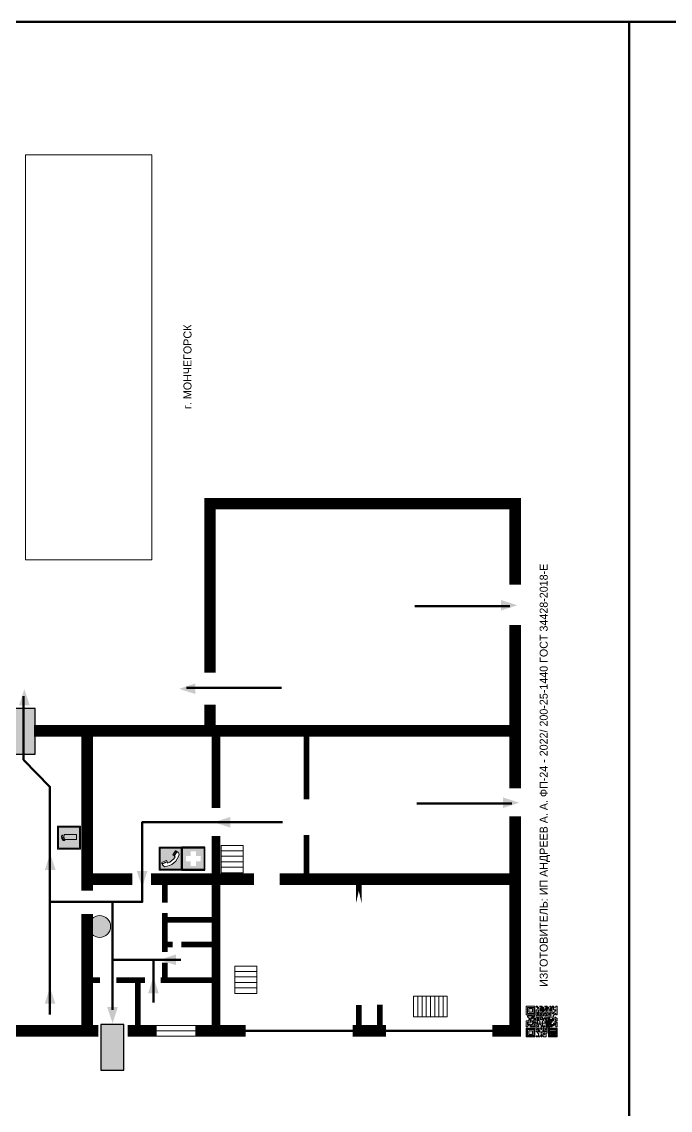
# Model space of a CAD drawing. Header units: millimetres. Extents: x 13114 to 67229, y 22859 to 38520.
# Drawn here: x 22678.2 to 22905.1, y 25870.9 to 26251.8 of the extents above; entities that cross this region are included whole.
import ezdxf

# ---------------------------------------------------------------- set-up
doc = ezdxf.new("R2010")
doc.units = ezdxf.units.MM
doc.layers.add('План_Штампы', color=7, linetype='Continuous')
doc.styles.add('обычный', font='arial.ttf')
picture_1 = doc.add_image_def('image1.jpg', size_in_pixel=(337, 105))

# ---------------------------------------------------------------- blocks, each defined once
blk = doc.blocks.new('A$C7B8C2D5B')
at = {"lineweight": 0}
h = blk.add_hatch(color=5, dxfattribs=at)
h.dxf.hatch_style = 1
h.paths.add_polyline_path([(1.4, -3.02, 1), (-2.11, -3.02, 1)])
at = {"color": 5, "lineweight": 0}
blk.add_circle((-0.36, -3.02), 1.75, dxfattribs=at)
blk = doc.blocks.new('A$C18900ED3')
h = blk.add_hatch(color=126)
h.paths.add_polyline_path([(-0.18, -0.18), (-7.02, -0.18), (-7.02, -7.02), (-0.18, -7.02)])
h.paths.add_polyline_path([(-5.89, -4.46), (-5.89, -2.77), (-4.46, -2.77), (-4.46, -1.31), (-2.77, -1.31), (-2.77, -2.77), (-1.33, -2.77), (-1.33, -4.46), (-2.77, -4.46), (-2.77, -5.89), (-4.46, -5.89), (-4.46, -4.46)], flags=16)
at = {"color": 126}
for p, q in [((-7.2, 0), (-7.2, -7.2)), ((0, 0), (-7.2, 0)), ((0, -7.2), (0, 0)), ((-7.02, -7.02), (-7.02, -0.18)), ((-7.02, -0.18), (-0.18, -0.18)), ((-0.18, -0.18), (-0.18, -7.02)), ((-7.2, -7.2), (0, -7.2)), ((-0.18, -7.02), (-7.02, -7.02))]:
    blk.add_line(p, q, dxfattribs=at)
blk = doc.blocks.new('A$C3AD82952')
at = {"true_color": 0xf5f5ff}
h = blk.add_hatch(color=7, dxfattribs=at)
h.dxf.hatch_style = 1
h.paths.add_polyline_path([(8.21, 8.73, 0.414214), (7.89, 9.05), (7.22, 9.05), (7.22, 9.92), (7.59, 9.92, 1), (7.57, 10.36), (7.22, 10.36), (7.22, 10.6), (6.43, 10.6), (6.43, 10.36), (6.01, 10.36), (4.74, 9.59), (4.74, 8.69), (4.98, 8.73), (4.98, 9.26), (6.12, 9.91), (6.43, 9.91), (6.43, 9.05), (5.76, 9.05, 0.414214), (5.44, 8.73), (5.44, 2.2), (8.21, 2.2)], flags=0)
h.paths.add_polyline_path([(12.8, 12.8), (0, 12.8), (0, 0), (12.8, 0)])
h.paths.add_polyline_path([(0.51, 12.29), (12.29, 12.29), (12.29, 0.51), (0.51, 0.51)], flags=16)
h.paths.add_polyline_path([(4.74, 9.59), (6.01, 10.36), (6.43, 10.36), (6.43, 10.6), (7.22, 10.6), (7.22, 10.36), (7.59, 10.36, -0.94586), (7.59, 9.92), (7.22, 9.92), (7.22, 9.05), (7.89, 9.05, -0.414214), (8.21, 8.73), (8.21, 2.2), (5.44, 2.2), (5.44, 8.73, -0.414214), (5.76, 9.05), (6.43, 9.05), (6.43, 9.91), (6.12, 9.91), (4.98, 9.26), (4.98, 8.73), (4.74, 8.69)], flags=0)
h = blk.add_hatch(color=242)
h.dxf.hatch_style = 1
h.paths.add_polyline_path([(12.29, 12.29), (0.51, 12.29), (0.51, 0.51), (12.29, 0.51)])
h.paths.add_polyline_path([(4.74, 8.69), (4.74, 9.59), (6.01, 10.36), (6.43, 10.36), (6.43, 10.6), (7.22, 10.6), (7.22, 10.36), (7.59, 10.36, -0.94586), (7.59, 9.92), (7.22, 9.92), (7.22, 9.05), (7.89, 9.05, -0.414214), (8.21, 8.73), (8.21, 2.2), (5.44, 2.2), (5.44, 8.73, -0.414214), (5.76, 9.05), (6.43, 9.05), (6.43, 9.91), (6.12, 9.91), (4.98, 9.26), (4.98, 8.73)], flags=16)
h = blk.add_hatch(color=7, dxfattribs=at)
h.dxf.hatch_style = 1
h.paths.add_polyline_path([(8.21, 8.73, 0.414214), (7.89, 9.05), (7.22, 9.05), (7.22, 9.92), (7.59, 9.92, 1), (7.57, 10.36), (7.22, 10.36), (7.22, 10.6), (6.43, 10.6), (6.43, 10.36), (6.01, 10.36), (4.74, 9.59), (4.74, 8.69), (4.98, 8.73), (4.98, 9.26), (6.12, 9.91), (6.43, 9.91), (6.43, 9.05), (5.76, 9.05, 0.414214), (5.44, 8.73), (5.44, 2.2), (8.21, 2.2)])
at = {"color": 242, "lineweight": 5}
for p, q in [((0, 0), (0, 12.8)), ((0, 12.8), (12.8, 12.8)), ((12.8, 0), (12.8, 12.8)), ((6.01, 10.36), (4.74, 9.59)), ((4.74, 9.59), (4.74, 8.69)), ((4.74, 8.69), (4.98, 8.73)), ((4.98, 9.26), (6.12, 9.91)), ((4.98, 8.73), (4.98, 9.26)), ((5.44, 2.2), (5.44, 8.73)), ((5.76, 9.05), (6.43, 9.05)), ((6.01, 10.36), (6.43, 10.36)), ((6.12, 9.91), (6.43, 9.91)), ((7.22, 10.6), (6.43, 10.6)), ((6.43, 10.6), (6.43, 10.36)), ((6.43, 9.91), (6.43, 9.05)), ((7.22, 10.36), (7.22, 10.6)), ((7.59, 10.36), (7.22, 10.36)), ((7.22, 9.05), (7.22, 9.92)), ((7.59, 9.92), (7.22, 9.92)), ((7.89, 9.05), (7.22, 9.05)), ((8.21, 2.2), (8.21, 8.73)), ((0, 0), (12.8, 0)), ((5.44, 2.2), (8.21, 2.2))]:
    blk.add_line(p, q, dxfattribs=at)
blk.add_lwpolyline([(0.51, 12.29), (12.29, 12.29), (12.29, 0.51), (0.51, 0.51)], close=True, dxfattribs=at)
for centre, radius, start, end in [((5.76, 8.73), 0.32, 90, 180), ((7.58, 10.14), 0.223, 273.18746, 86.81254), ((7.89, 8.73), 0.32, 0, 90)]:
    blk.add_arc(centre, radius, start, end, dxfattribs=at)
blk = doc.blocks.new('QR')
at = {"lineweight": 0}
h = blk.add_hatch(color=256, dxfattribs=at)
h.dxf.hatch_style = 1
h.paths.add_polyline_path([(9241.16, 2687.38), (9242.01, 2687.38), (9242.01, 2687.83), (9241.59, 2687.83), (9241.59, 2688.68), (9239.45, 2688.68), (9239.45, 2688.25), (9239.86, 2688.25), (9239.86, 2687.83), (9240.29, 2687.83), (9240.29, 2688.25), (9241.16, 2688.25), (9241.16, 2687.83), (9240.29, 2687.83), (9240.29, 2687.38), (9239.45, 2687.38), (9239.45, 2685.22), (9238.57, 2685.22), (9238.57, 2684.8), (9239.02, 2684.8), (9239.02, 2684.37), (9238.13, 2684.37), (9238.13, 2683.92), (9239.02, 2683.92), (9239.02, 2683.5), (9239.44, 2683.5), (9239.44, 2682.64), (9239.87, 2682.64), (9239.87, 2682.18), (9239.44, 2682.18), (9239.44, 2682.64), (9238.13, 2682.64), (9238.13, 2681.76), (9237.71, 2681.76), (9237.71, 2682.64), (9238.13, 2682.64), (9238.13, 2683.07), (9237.27, 2683.07), (9237.27, 2683.51), (9237.71, 2683.51), (9237.71, 2684.37), (9238.13, 2684.37), (9238.13, 2685.22), (9237.71, 2685.22), (9237.71, 2684.8), (9237.28, 2684.8), (9237.28, 2684.38), (9235.98, 2684.38), (9235.98, 2683.92), (9236.4, 2683.92), (9236.4, 2683.49), (9236.84, 2683.49), (9236.84, 2683.07), (9236.4, 2683.07), (9236.4, 2682.64), (9235.98, 2682.64), (9235.98, 2681.76), (9237.29, 2681.76), (9237.29, 2681.33), (9239.43, 2681.33), (9239.43, 2681.76), (9240.74, 2681.76), (9240.74, 2683.05), (9239.87, 2683.05), (9239.87, 2683.5), (9240.29, 2683.5), (9240.29, 2683.91), (9240.74, 2683.91), (9240.74, 2684.81), (9240.29, 2684.81), (9240.29, 2684.79), (9240.29, 2684.37), (9239.45, 2684.37), (9239.45, 2684.8), (9239.87, 2684.8), (9239.87, 2685.21), (9240.74, 2685.21), (9240.74, 2686.1), (9240.29, 2686.1), (9240.29, 2685.64), (9239.86, 2685.64), (9239.86, 2686.95), (9240.29, 2686.95), (9240.29, 2686.52), (9240.74, 2686.52), (9240.74, 2686.1), (9241.16, 2686.1), (9241.16, 2686.53), (9241.59, 2686.53), (9241.59, 2686.1), (9242.02, 2686.1), (9242.02, 2685.21), (9241.59, 2685.21), (9241.59, 2686.1), (9241.16, 2686.1), (9241.16, 2685.21), (9240.74, 2685.21), (9240.74, 2684.81), (9242.89, 2684.81), (9242.89, 2685.22), (9242.47, 2685.22), (9242.47, 2686.11), (9242.89, 2686.11), (9242.89, 2686.52), (9242.46, 2686.52), (9242.46, 2686.95), (9242.89, 2686.95), (9242.89, 2686.52), (9243.32, 2686.52), (9243.32, 2688.26), (9242.9, 2688.26), (9242.9, 2687.83), (9242.47, 2687.83), (9242.47, 2687.38), (9242.01, 2687.38), (9242.01, 2686.94), (9241.16, 2686.94)])
h.paths.add_polyline_path([(9239.02, 2682.18), (9239.02, 2681.76), (9238.54, 2681.76), (9238.54, 2682.18)], flags=16)
h.paths.add_polyline_path([(9237.27, 2682.65), (9237.27, 2682.19), (9236.83, 2682.19), (9236.83, 2682.65)], flags=16)
h = blk.add_hatch(color=256, dxfattribs=at)
h.dxf.hatch_style = 1
h.paths.add_polyline_path([(9238.15, 2687.83), (9236.83, 2687.83), (9236.83, 2686.52), (9238.15, 2686.52)], flags=0)
h.paths.add_polyline_path([(9239.01, 2685.65), (9239.01, 2688.68), (9235.98, 2688.68), (9235.98, 2685.65)])
h.paths.add_polyline_path([(9236.41, 2686.1), (9236.41, 2688.26), (9238.56, 2688.26), (9238.56, 2686.1)], flags=16)
h.paths.add_polyline_path([(9236.83, 2686.52), (9236.83, 2687.83), (9238.15, 2687.83), (9238.15, 2686.52)], flags=0)
h = blk.add_hatch(color=256, dxfattribs=at)
h.dxf.hatch_style = 1
h.paths.add_polyline_path([(9243.32, 2686.11), (9242.89, 2686.11), (9242.89, 2685.64), (9243.32, 2685.64)])
h.paths.add_polyline_path([(9239.02, 2683.07), (9239.02, 2683.5), (9238.56, 2683.5), (9238.56, 2683.07)])
h.paths.add_polyline_path([(9236.4, 2684.8), (9236.4, 2685.22), (9235.98, 2685.22), (9235.98, 2684.8)])
h.paths.add_polyline_path([(9236.4, 2683.07), (9236.4, 2683.49), (9235.98, 2683.49), (9235.98, 2683.07)])
h = blk.add_hatch(color=256, dxfattribs=at)
h.dxf.hatch_style = 1
h.paths.add_polyline_path([(9238.15, 2686.52), (9238.15, 2687.83), (9236.83, 2687.83), (9236.83, 2686.52)])
h.paths.add_polyline_path([(9245.91, 2686.52), (9245.91, 2687.83), (9244.59, 2687.83), (9244.59, 2686.52)], flags=0)
h.paths.add_polyline_path([(9246.77, 2685.65), (9246.77, 2688.68), (9243.74, 2688.68), (9243.74, 2685.65)])
h.paths.add_polyline_path([(9244.17, 2686.1), (9244.17, 2688.26), (9246.32, 2688.26), (9246.32, 2686.1)], flags=16)
h.paths.add_polyline_path([(9244.59, 2686.52), (9244.59, 2687.83), (9245.91, 2687.83), (9245.91, 2686.52)], flags=0)
h = blk.add_hatch(color=256, dxfattribs=at)
h.dxf.hatch_style = 1
h.paths.add_polyline_path([(9240.75, 2681.76), (9240.75, 2681.35), (9241.17, 2681.35), (9241.17, 2681.76)])
h.paths.add_polyline_path([(9241.6, 2682.18), (9241.17, 2682.18), (9241.17, 2681.76), (9241.6, 2681.76)])
h.paths.add_polyline_path([(9242.47, 2681.34), (9242.47, 2682.19), (9242.02, 2682.19), (9242.02, 2681.76), (9241.6, 2681.76), (9241.6, 2681.34)])
h.paths.add_polyline_path([(9239.87, 2678.3), (9239.44, 2678.3), (9239.44, 2677.89), (9241.17, 2677.89), (9241.17, 2678.3), (9240.28, 2678.3), (9240.28, 2678.73), (9239.87, 2678.73)])
h.paths.add_polyline_path([(9240.75, 2678.73), (9240.75, 2679.19), (9240.28, 2679.19), (9240.28, 2678.73)])
h.paths.add_polyline_path([(9241.6, 2678.73), (9241.17, 2678.73), (9241.17, 2678.3), (9241.6, 2678.3)])
h.paths.add_polyline_path([(9242.02, 2678.3), (9241.6, 2678.3), (9241.6, 2677.89), (9242.48, 2677.89), (9242.48, 2678.31), (9242.9, 2678.31), (9242.9, 2678.73), (9242.02, 2678.73)])
h.paths.add_polyline_path([(9246.36, 2684.37), (9246.36, 2684.79), (9245.93, 2684.79), (9245.93, 2684.37)])
h.paths.add_polyline_path([(9246.78, 2685.2), (9246.36, 2685.2), (9246.36, 2684.79), (9246.78, 2684.79)])
h.paths.add_polyline_path([(9245.91, 2687.83), (9244.59, 2687.83), (9244.59, 2686.52), (9245.91, 2686.52)])
h = blk.add_hatch(color=256, dxfattribs=at)
h.dxf.hatch_style = 1
h.paths.add_polyline_path([(9243.32, 2682.64), (9243.32, 2683.07), (9244.62, 2683.07), (9244.62, 2684.37), (9243.74, 2684.37), (9243.74, 2684.8), (9244.62, 2684.8), (9244.62, 2684.37), (9245.48, 2684.37), (9245.48, 2685.22), (9243.32, 2685.22), (9243.32, 2683.5), (9242.89, 2683.5), (9242.89, 2683.06), (9242.01, 2683.06), (9242.01, 2683.91), (9242.47, 2683.91), (9242.47, 2683.5), (9242.89, 2683.5), (9242.89, 2684.38), (9241.59, 2684.38), (9241.59, 2683.91), (9240.74, 2683.91), (9240.74, 2683.05), (9241.59, 2683.05), (9241.59, 2682.64), (9242.47, 2682.64), (9242.47, 2682.19), (9242.91, 2682.19), (9242.91, 2681.34), (9242.48, 2681.34), (9242.48, 2680.91), (9242.91, 2680.91), (9242.91, 2679.17), (9243.75, 2679.17), (9243.75, 2678.73), (9244.2, 2678.73), (9244.2, 2678.3), (9243.75, 2678.3), (9243.75, 2677.88), (9246.78, 2677.88), (9246.78, 2678.3), (9246.35, 2678.3), (9246.35, 2679.19), (9245.48, 2679.19), (9245.48, 2678.31), (9245.05, 2678.31), (9245.05, 2678.73), (9244.62, 2678.73), (9244.62, 2679.19), (9244.2, 2679.19), (9244.2, 2679.61), (9245.05, 2679.61), (9245.05, 2680.46), (9245.48, 2680.46), (9245.48, 2681.34), (9245.04, 2681.34), (9245.04, 2681.76), (9244.63, 2681.76), (9244.63, 2682.19), (9244.21, 2682.19), (9244.21, 2681.76), (9243.32, 2681.76), (9243.32, 2682.19), (9244.21, 2682.19), (9244.21, 2682.64)])
h.paths.add_polyline_path([(9243.75, 2683.49), (9243.75, 2683.92), (9244.21, 2683.92), (9244.21, 2683.49)], flags=16)
h.paths.add_polyline_path([(9243.32, 2681.34), (9244.63, 2681.34), (9244.63, 2680.04), (9243.32, 2680.04)], flags=16)
h.paths.add_polyline_path([(9243.76, 2680.89), (9244.18, 2680.89), (9244.18, 2680.48), (9243.76, 2680.48)], flags=0)
h = blk.add_hatch(color=256, dxfattribs=at)
h.dxf.hatch_style = 1
h.paths.add_polyline_path([(9246.36, 2683.07), (9246.78, 2683.07), (9246.78, 2683.92), (9246.36, 2683.92), (9246.36, 2683.49), (9245.92, 2683.49), (9245.92, 2683.92), (9245.06, 2683.92), (9245.06, 2683.49), (9245.48, 2683.49), (9245.48, 2683.07), (9244.62, 2683.07), (9244.62, 2682.65), (9245.05, 2682.65), (9245.05, 2682.18), (9245.48, 2682.18), (9245.48, 2682.65), (9246.36, 2682.65)])
h.paths.add_polyline_path([(9246.78, 2682.18), (9246.36, 2682.18), (9246.36, 2681.75), (9245.92, 2681.75), (9245.92, 2682.18), (9245.48, 2682.18), (9245.48, 2681.34), (9245.48, 2681.34), (9245.94, 2681.34), (9245.94, 2680.91), (9246.36, 2680.91), (9246.36, 2681.34), (9246.78, 2681.34)])
h = blk.add_hatch(color=256, dxfattribs=at)
h.dxf.hatch_style = 1
h.paths.add_polyline_path([(9235.98, 2680.9), (9235.98, 2677.86), (9239.02, 2677.86), (9239.02, 2680.9)])
h.paths.add_polyline_path([(9238.57, 2680.48), (9238.57, 2678.32), (9236.41, 2678.32), (9236.41, 2680.48)], flags=16)
h.paths.add_polyline_path([(9238.15, 2680.05), (9238.15, 2678.74), (9236.83, 2678.74), (9236.83, 2680.05)], flags=0)
h = blk.add_hatch(color=256, dxfattribs=at)
h.dxf.hatch_style = 1
h.paths.add_polyline_path([(9238.15, 2680.05), (9236.83, 2680.05), (9236.83, 2678.74), (9238.15, 2678.74)])
h = blk.add_hatch(color=256, dxfattribs=at)
h.dxf.hatch_style = 1
h.paths.add_polyline_path([(9242.02, 2680.46), (9242.48, 2680.46), (9242.48, 2680.91), (9241.58, 2680.91), (9241.58, 2681.35), (9241.17, 2681.35), (9241.17, 2680.91), (9240.75, 2680.91), (9240.75, 2681.33), (9239.43, 2681.33), (9239.43, 2680.46), (9239.86, 2680.46), (9239.86, 2680.92), (9240.3, 2680.92), (9240.3, 2680.46), (9239.86, 2680.46), (9239.86, 2680.04), (9239.44, 2680.04), (9239.44, 2679.62), (9239.86, 2679.62), (9239.86, 2679.19), (9240.29, 2679.19), (9240.29, 2680.03), (9241.18, 2680.03), (9241.18, 2680.47), (9241.6, 2680.47), (9241.6, 2680.03), (9241.18, 2680.03), (9241.18, 2679.61), (9241.6, 2679.61), (9241.6, 2679.19), (9242.47, 2679.19), (9242.47, 2679.6), (9242.02, 2679.6)])
h = blk.add_hatch(color=256, dxfattribs=at)
h.dxf.hatch_style = 1
h.paths.add_polyline_path([(9244.18, 2680.48), (9244.18, 2680.89), (9243.76, 2680.89), (9243.76, 2680.48)])
h = blk.add_hatch(color=256, dxfattribs=at)
h.dxf.hatch_style = 1
h.paths.add_polyline_path([(9245.93, 2680.04), (9245.93, 2680.46), (9245.48, 2680.46), (9245.48, 2679.62), (9246.35, 2679.62), (9246.35, 2680.04)])
h.paths.add_polyline_path([(9246.78, 2680.04), (9246.78, 2680.46), (9246.35, 2680.46), (9246.35, 2680.04)])
h.paths.add_polyline_path([(9246.78, 2679.18), (9246.78, 2679.62), (9246.35, 2679.62), (9246.35, 2679.18)])
for points in [[(9237.71, 2685.22), (9238.13, 2685.22), (9238.13, 2684.37), (9237.71, 2684.37), (9237.71, 2683.51), (9237.27, 2683.51), (9237.27, 2683.07), (9238.13, 2683.07), (9238.13, 2682.64), (9237.71, 2682.64), (9237.71, 2681.76), (9238.13, 2681.76), (9238.13, 2682.64), (9239.44, 2682.64), (9239.44, 2683.5), (9239.02, 2683.5), (9239.02, 2683.07), (9238.56, 2683.07), (9238.56, 2683.5), (9239.02, 2683.5), (9239.02, 2683.92), (9238.13, 2683.92), (9238.13, 2684.37), (9239.02, 2684.37), (9239.02, 2684.8), (9238.57, 2684.8), (9238.57, 2685.22), (9239.45, 2685.22), (9239.45, 2687.38), (9240.29, 2687.38), (9240.29, 2687.83), (9239.86, 2687.83), (9239.86, 2688.25), (9239.45, 2688.25), (9239.45, 2688.68), (9241.59, 2688.68), (9241.59, 2687.83), (9242.01, 2687.83), (9242.01, 2687.38), (9242.47, 2687.38), (9242.47, 2687.83), (9242.9, 2687.83), (9242.9, 2688.26), (9243.32, 2688.26), (9243.32, 2686.52), (9242.89, 2686.52), (9242.89, 2686.11), (9243.32, 2686.11), (9243.32, 2685.64), (9242.89, 2685.64), (9242.89, 2686.11), (9242.47, 2686.11), (9242.47, 2685.22), (9242.89, 2685.22), (9242.89, 2684.81), (9240.74, 2684.81), (9240.74, 2683.91), (9241.59, 2683.91), (9241.59, 2684.38), (9242.89, 2684.38), (9242.89, 2683.5), (9242.47, 2683.5), (9242.47, 2683.91), (9242.01, 2683.91), (9242.01, 2683.06), (9242.89, 2683.06), (9242.89, 2683.5), (9243.32, 2683.5), (9243.32, 2685.22), (9245.48, 2685.22), (9245.48, 2684.37), (9244.62, 2684.37), (9244.62, 2683.07), (9245.48, 2683.07), (9245.48, 2683.49), (9245.06, 2683.49), (9245.06, 2683.92), (9245.92, 2683.92), (9245.92, 2683.49), (9246.36, 2683.49), (9246.36, 2683.92), (9246.78, 2683.92), (9246.78, 2683.07), (9246.36, 2683.07), (9246.36, 2682.65), (9245.48, 2682.65), (9245.48, 2682.18), (9245.92, 2682.18), (9245.92, 2681.75), (9246.36, 2681.75), (9246.36, 2682.18), (9246.78, 2682.18), (9246.78, 2681.34), (9246.36, 2681.34), (9246.36, 2680.91), (9245.94, 2680.91), (9245.94, 2681.34), (9245.48, 2681.34), (9245.48, 2680.46), (9245.93, 2680.46), (9245.93, 2680.04), (9246.35, 2680.04), (9246.35, 2680.46), (9246.78, 2680.46), (9246.78, 2680.04), (9246.78, 2680.04), (9246.35, 2680.04), (9246.35, 2679.62), (9246.78, 2679.62), (9246.78, 2679.18), (9246.35, 2679.18), (9246.35, 2678.3), (9246.78, 2678.3), (9246.78, 2677.88), (9243.75, 2677.88), (9243.75, 2678.3), (9244.2, 2678.3), (9244.2, 2678.73), (9243.75, 2678.73), (9243.75, 2679.17), (9242.91, 2679.17), (9242.91, 2680.91), (9242.48, 2680.91), (9242.48, 2680.46), (9242.02, 2680.46), (9242.02, 2679.6), (9242.47, 2679.6), (9242.47, 2679.19), (9241.6, 2679.19), (9241.6, 2679.61), (9241.18, 2679.61), (9241.18, 2680.03), (9240.29, 2680.03), (9240.29, 2679.19), (9240.75, 2679.19), (9240.75, 2678.73), (9240.28, 2678.73), (9240.28, 2678.3), (9241.17, 2678.3), (9241.17, 2678.73), (9241.6, 2678.73), (9241.6, 2678.3), (9242.02, 2678.3), (9242.02, 2678.73), (9242.9, 2678.73), (9242.9, 2678.31), (9242.48, 2678.31), (9242.48, 2677.89), (9241.6, 2677.89), (9241.6, 2678.3), (9241.17, 2678.3), (9241.17, 2677.89), (9239.44, 2677.89), (9239.44, 2678.3), (9239.87, 2678.3), (9239.87, 2678.73), (9240.28, 2678.73), (9240.28, 2679.19), (9240.29, 2679.19), (9239.86, 2679.19), (9239.86, 2679.62), (9239.44, 2679.62), (9239.44, 2680.04), (9239.86, 2680.04), (9239.86, 2680.46), (9239.43, 2680.46), (9239.43, 2681.33), (9237.29, 2681.33), (9237.29, 2681.76), (9235.98, 2681.76), (9235.98, 2682.64), (9236.4, 2682.64), (9236.4, 2683.07), (9235.98, 2683.07), (9235.98, 2683.49), (9236.4, 2683.49), (9236.4, 2683.92), (9235.98, 2683.92), (9235.98, 2684.38), (9237.28, 2684.38), (9237.28, 2684.8), (9237.71, 2684.8), (9237.71, 2685.22), (9237.92, 2685.22)], [(9240.74, 2686.1), (9240.74, 2686.52), (9240.29, 2686.52), (9240.29, 2686.95), (9239.86, 2686.95), (9239.86, 2685.64), (9240.29, 2685.64), (9240.29, 2686.1), (9240.74, 2686.1), (9240.74, 2686.52)], [(9240.74, 2683.05), (9240.74, 2681.76), (9239.43, 2681.76), (9239.43, 2681.33), (9240.75, 2681.33), (9240.75, 2681.35), (9240.75, 2680.91), (9241.17, 2680.91), (9241.17, 2681.35), (9241.58, 2681.35), (9241.58, 2680.91), (9242.48, 2680.91), (9242.48, 2681.34), (9242.91, 2681.34), (9242.91, 2682.19), (9242.47, 2682.19), (9242.47, 2682.64), (9241.59, 2682.64), (9241.59, 2683.05), (9240.74, 2683.05)], [(9240.74, 2685.21), (9239.87, 2685.21), (9239.87, 2684.8), (9239.45, 2684.8), (9239.45, 2684.37), (9240.29, 2684.37), (9240.29, 2684.79), (9240.29, 2684.81), (9240.74, 2684.81), (9240.74, 2685.21), (9239.87, 2685.21)], [(9240.74, 2683.91), (9240.29, 2683.91), (9240.29, 2683.5), (9239.87, 2683.5), (9239.87, 2683.05), (9240.74, 2683.05), (9240.74, 2683.91)], [(9241.6, 2681.76), (9242.02, 2681.76), (9242.02, 2682.19), (9242.47, 2682.19), (9242.47, 2681.34), (9241.6, 2681.34), (9241.6, 2681.76)], [(9244.62, 2683.07), (9243.32, 2683.07), (9243.32, 2682.64), (9244.21, 2682.64), (9244.21, 2682.19), (9243.32, 2682.19), (9243.32, 2681.76), (9244.21, 2681.76), (9244.21, 2682.19), (9244.63, 2682.19), (9244.63, 2681.76), (9245.04, 2681.76), (9245.04, 2681.34), (9245.48, 2681.34)], [(9244.62, 2684.37), (9244.62, 2684.8), (9243.74, 2684.8), (9243.74, 2684.37), (9244.62, 2684.37)], [(9245.48, 2682.18), (9245.05, 2682.18), (9245.05, 2682.65), (9244.62, 2682.65), (9244.62, 2683.07)], [(9245.48, 2682.18), (9245.48, 2681.34)], [(9239.86, 2680.46), (9239.86, 2680.92), (9240.3, 2680.92), (9240.3, 2680.46), (9239.86, 2680.46)], [(9245.48, 2680.46), (9245.05, 2680.46), (9245.05, 2679.61), (9244.2, 2679.61), (9244.2, 2679.19), (9244.62, 2679.19), (9244.62, 2678.73), (9245.05, 2678.73), (9245.05, 2678.31), (9245.48, 2678.31), (9245.48, 2679.19), (9246.35, 2679.19), (9246.35, 2679.07)], [(9246.35, 2679.62), (9245.48, 2679.62), (9245.48, 2680.46)], [(9245.48, 2680.46), (9245.48, 2679.62), (9246.35, 2679.62), (9246.35, 2680.04), (9245.93, 2680.04), (9245.93, 2680.46), (9245.48, 2680.46), (9245.48, 2679.62)], [(9246.35, 2679.62), (9246.35, 2679.18)]]:
    blk.add_lwpolyline(points, dxfattribs=at)
for points in [[(9235.98, 2685.65), (9239.01, 2685.65), (9239.01, 2688.68), (9235.98, 2688.68)], [(9236.41, 2688.26), (9238.56, 2688.26), (9238.56, 2686.1), (9236.41, 2686.1)], [(9236.83, 2687.83), (9238.15, 2687.83), (9238.15, 2686.52), (9236.83, 2686.52)], [(9240.29, 2687.83), (9241.16, 2687.83), (9241.16, 2688.25), (9240.29, 2688.25)], [(9240.29, 2688.25), (9241.16, 2688.25), (9241.16, 2687.83), (9240.29, 2687.83)], [(9241.16, 2686.1), (9240.74, 2686.1), (9240.74, 2685.21), (9241.16, 2685.21)], [(9242.01, 2687.38), (9241.16, 2687.38), (9241.16, 2686.94), (9242.01, 2686.94)], [(9241.16, 2687.38), (9242.01, 2687.38), (9242.01, 2686.94), (9241.16, 2686.94)], [(9241.16, 2686.53), (9241.59, 2686.53), (9241.59, 2686.1), (9241.16, 2686.1)], [(9241.59, 2686.1), (9242.02, 2686.1), (9242.02, 2685.21), (9241.59, 2685.21)], [(9242.89, 2686.52), (9242.46, 2686.52), (9242.46, 2686.95), (9242.89, 2686.95)], [(9243.74, 2685.65), (9246.77, 2685.65), (9246.77, 2688.68), (9243.74, 2688.68)], [(9244.17, 2688.26), (9246.32, 2688.26), (9246.32, 2686.1), (9244.17, 2686.1)], [(9244.59, 2687.83), (9245.91, 2687.83), (9245.91, 2686.52), (9244.59, 2686.52)], [(9235.98, 2684.8), (9236.4, 2684.8), (9236.4, 2685.22), (9235.98, 2685.22)], [(9236.4, 2683.07), (9236.84, 2683.07), (9236.84, 2683.49), (9236.4, 2683.49)], [(9236.83, 2682.19), (9237.27, 2682.19), (9237.27, 2682.65), (9236.83, 2682.65)], [(9238.54, 2682.18), (9239.02, 2682.18), (9239.02, 2681.76), (9238.54, 2681.76)], [(9239.44, 2682.64), (9239.87, 2682.64), (9239.87, 2682.18), (9239.44, 2682.18)], [(9240.75, 2681.76), (9241.17, 2681.76), (9241.17, 2681.35), (9240.75, 2681.35)], [(9241.17, 2682.18), (9241.6, 2682.18), (9241.6, 2681.76), (9241.17, 2681.76)], [(9243.75, 2683.92), (9244.21, 2683.92), (9244.21, 2683.49), (9243.75, 2683.49)], [(9245.93, 2684.79), (9246.36, 2684.79), (9246.36, 2684.37), (9245.93, 2684.37)], [(9246.36, 2685.2), (9246.78, 2685.2), (9246.78, 2684.79), (9246.36, 2684.79)], [(9235.98, 2677.86), (9239.02, 2677.86), (9239.02, 2680.9), (9235.98, 2680.9)], [(9236.41, 2680.48), (9238.57, 2680.48), (9238.57, 2678.32), (9236.41, 2678.32)], [(9236.83, 2680.05), (9238.15, 2680.05), (9238.15, 2678.74), (9236.83, 2678.74)], [(9241.18, 2680.03), (9241.6, 2680.03), (9241.6, 2680.47), (9241.18, 2680.47)], [(9243.32, 2680.04), (9244.63, 2680.04), (9244.63, 2681.34), (9243.32, 2681.34)], [(9243.76, 2680.89), (9244.18, 2680.89), (9244.18, 2680.48), (9243.76, 2680.48)]]:
    blk.add_lwpolyline(points, close=True, dxfattribs=at)
blk = doc.blocks.new('A$C7B4425F7')
at = {"true_color": 0xffffff}
blk.add_hatch(color=7, dxfattribs=at).paths.add_polyline_path([(0, 0), (-16, 0), (-16, -8), (0, -8)])
h = blk.add_hatch(color=126)
h.paths.add_polyline_path([(-0.2, -0.2), (-15.8, -0.2), (-15.8, -7.8), (-0.2, -7.8)])
h.paths.add_polyline_path([(-11.76, -2.03), (-11.76, -3.66), (-11.17, -3.66, -0.568275), (-11.17, -6.18), (-12.58, -6.18), (-12.58, -2.03)], flags=16)
h.paths.add_polyline_path([(-13.33, -4.12, -0.495768), (-13.59, -6.18), (-15.03, -6.18), (-15.03, -2.03), (-13.59, -2.03, -0.487973)], flags=16)
h.paths.add_polyline_path([(-10.25, -2.03), (-9.48, -2.03), (-9.48, -6.18), (-10.25, -6.18)], flags=16)
h.paths.add_polyline_path([(-13.84, -3.69), (-14.24, -3.69), (-14.24, -3.03), (-13.9, -3.03, -0.692621)], flags=0)
h.paths.add_polyline_path([(-9.15, -2.03), (-8.4, -2.03), (-8.04, -3.07), (-7.68, -2.03), (-6.93, -2.03), (-7.64, -4.1), (-6.93, -6.18), (-7.68, -6.18), (-8.04, -5.14), (-8.4, -6.18), (-9.15, -6.18), (-8.44, -4.1)], flags=16)
h.paths.add_polyline_path([(-11.76, -4.46), (-11.42, -4.46, -0.692621), (-11.36, -5.12), (-11.76, -5.12)], flags=0)
h.paths.add_polyline_path([(-13.9, -5.2), (-14.24, -5.2), (-14.24, -4.55), (-13.84, -4.55, -0.708038)], flags=0)
edge = h.paths.add_edge_path(flags=16)
edge.add_ellipse((-5.51, -4.08), major_axis=(0, 2.05), ratio=0.586184, start_angle=0, end_angle=360)
edge = h.paths.add_edge_path(flags=0)
edge.add_ellipse((-5.51, -4.08), major_axis=(0, 1.14), ratio=0.454828, start_angle=0, end_angle=360)
h.paths.add_polyline_path([(-4.13, -4.96, 0.377264), (-3.48, -4.52, 0.0555), (-3.16, -2.03), (-1.66, -2.03), (-1.66, -4.96), (-0.96, -4.96), (-0.96, -7.01), (-1.75, -7.01), (-1.75, -6.18), (-3.3, -6.18), (-3.3, -7.02), (-4.13, -7.02)], flags=16)
h.paths.add_polyline_path([(-2.73, -2.91), (-2.28, -2.91), (-2.28, -4.96), (-3.05, -4.96, 0.079136)], flags=0)
at = {"color": 126}
blk.add_lwpolyline([(-16, -8), (0, -8), (0, 0), (-16, 0)], close=True, dxfattribs=at)
blk = doc.blocks.new('A$C456E1F9C')
at = {"lineweight": 5}
h = blk.add_hatch(color=242, dxfattribs=at)
h.paths.add_polyline_path([(0.51, -1.47), (0.51, -13.26), (12.29, -13.26), (12.29, -1.47)])
h.paths.add_polyline_path([(5.42, -4.95, -0.254479), (4.78, -5.4), (3.52, -2.53, -0.209735), (4.23, -2.4)], flags=16)
h.paths.add_polyline_path([(8.53, -8.6), (10.87, -10.17), (10.54, -10.76), (8.03, -9.13, -0.192251)], flags=16)
h.paths.add_polyline_path([(4.61, -5.49, 0.005518), (3.87, -5.72, 0.128647), (7.49, -10.01, 0.00809), (7.83, -9.33), (10.47, -10.97, -0.16736), (8.99, -12.25, -0.327862), (1.95, -3.95, -0.166952), (3.36, -2.62)], flags=16)
at = {"color": 242, "lineweight": 5}
for p, q in [((0, -13.77), (0, -0.97)), ((12.8, -0.97), (0, -0.97)), ((4.61, -5.49), (3.36, -2.62)), ((3.52, -2.53), (4.78, -5.4)), ((4.23, -2.4), (5.42, -4.95)), ((12.8, -13.77), (12.8, -0.97)), ((7.83, -9.33), (10.47, -10.97)), ((8.03, -9.13), (10.54, -10.76)), ((10.81, -10.12), (8.53, -8.6)), ((10.54, -10.76), (10.8, -10.3)), ((10.8, -10.3), (10.81, -10.12)), ((0, -13.77), (12.8, -13.77))]:
    blk.add_line(p, q, dxfattribs=at)
blk.add_lwpolyline([(0.51, -1.47), (12.29, -1.47), (12.29, -13.26), (0.51, -13.26)], close=True, dxfattribs=at)
for centre, radius, start, end in [((4.59, -5.34), 2.99, 114.28453, 152.19739), ((11.12, -3.31), 9.19, 183.99153, 256.60086), ((4.02, -3.27), 0.891, 76.32839, 123.70924), ((14.98, -39.1), 35.17, 107.14873, 108.41345), ((13.86, -0.94), 11.08, 205.55365, 234.87622), ((4.68, -4.59), 0.824, 276.9621, 334.07228), ((-13.31, 0.8), 23.44, 332.54871, 334.40268), ((8.94, -9.5), 0.989, 114.40924, 157.93883), ((7.87, -9.46), 3, 291.92908, 329.9329)]:
    blk.add_arc(centre, radius, start, end, dxfattribs=at)

msp = doc.modelspace()

# ---------------------------------------------------------------- linework, layer by layer
at = {"color": 6, "lineweight": 100}
for points in [[(22290.71, 25856.78), (22890.71, 25856.78), (22890.71, 26251.78), (22290.71, 26251.78)], [(22890.71, 25856.78), (23490.71, 25856.78), (23490.71, 26251.78), (22890.71, 26251.78)]]:
    msp.add_lwpolyline(points, close=True, dxfattribs=at)
at = {"lineweight": 100}
for points, const_width in [([(22744.1, 26024.04), (22744.1, 26083.18), (22850.89, 26083.18), (22850.89, 26054.81)], 4), ([(22850.89, 26040.69), (22850.89, 25983.5)], 4), ([(22682.49, 26003.67), (22744.1, 26003.67), (22744.1, 26012.81)], 4), ([(22701.1, 25947.77), (22701.1, 26003.67)], 4), ([(22744.1, 26003.67), (22850.89, 26003.67)], 4), ([(22777.87, 25979.74), (22777.87, 26002.83)], 2), ([(22850.89, 25973.71), (22850.89, 25898.68), (22842.9, 25898.68)], 4), ([(22777.87, 25952.35), (22777.87, 25967.2)], 2), ([(22701.1, 25951.76), (22716.86, 25951.76)], 4), ([(22723.45, 25951.76), (22759.44, 25951.76)], 4), ([(22768.5, 25951.76), (22850.89, 25951.76)], 4), ([(22701.1, 25898.68), (22701.1, 25939.55)], 4), ([(22705.01, 25898.68), (22637.41, 25898.68)], 4), ([(22725.48, 25898.68), (22715.25, 25898.68)], 4), ([(22756.61, 25898.68), (22738.96, 25898.68)], 4), ([(22805.66, 25898.68), (22794.01, 25898.68)], 4)]:
    msp.add_lwpolyline(points, dxfattribs=dict(at, const_width=const_width))
at = {"color": 126, "lineweight": 100, "true_color": 0x008754}
for points in [[(22849.04, 26047.29), (22815.82, 26047.29)], [(22735.87, 26018.68), (22769.09, 26018.68)], [(22678.85, 26015.83), (22678.85, 25993.54), (22688.05, 25984.11), (22688.05, 25905.47)], [(22849.74, 25978.2), (22816.52, 25978.2)], [(22688.05, 25943.76), (22720.38, 25943.76), (22720.38, 25971.71), (22769.42, 25971.71)], [(22710.01, 25906.08), (22710.01, 25943.76)], [(22710.01, 25923.52), (22733.83, 25923.52)], [(22724.33, 25923.52), (22724.33, 25908.61)], [(22688.05, 25905.47), (22688.05, 25904.45)]]:
    msp.add_lwpolyline(points, dxfattribs=at)
at = {"lineweight": 0}
for points, const_width in [([(22746.15, 25976.68), (22746.15, 26002.8)], 3), ([(22746.15, 25898.68), (22746.15, 25966.82)], 3), ([(22728.28, 25943.5), (22728.28, 25951.28)], 2), ([(22728.28, 25926.3), (22728.28, 25939.89)], 2), ([(22728.28, 25937.48), (22746.03, 25937.48)], 2), ([(22728.28, 25928.93), (22731.02, 25928.93)], 2), ([(22734.09, 25928.93), (22746.03, 25928.93)], 2), ([(22728.28, 25916.43), (22728.28, 25922.58)], 2), ([(22701.42, 25916.43), (22705.59, 25916.43)], 2), ([(22711.34, 25916.43), (22718.79, 25916.43), (22718.79, 25899.42)], 2), ([(22718.79, 25916.43), (22721.39, 25916.43)], 2), ([(22726.8, 25916.43), (22746.92, 25916.43)], 2), ([(22796.16, 25898.9), (22796.16, 25907.77)], 2), ([(22803.48, 25907.84), (22803.48, 25900.39)], 2)]:
    msp.add_lwpolyline(points, dxfattribs=dict(at, const_width=const_width))
for points in [[(22748, 25961.66), (22755.69, 25961.66), (22755.69, 25963.58), (22748, 25963.58)], [(22748, 25959.75), (22755.69, 25959.75), (22755.69, 25961.66), (22748, 25961.66)], [(22748, 25957.83), (22755.69, 25957.83), (22755.69, 25959.75), (22748, 25959.75)], [(22748, 25955.92), (22755.69, 25955.92), (22755.69, 25957.83), (22748, 25957.83)], [(22748, 25954), (22755.69, 25954), (22755.69, 25955.92), (22748, 25955.92)], [(22752.76, 25919.44), (22760.45, 25919.44), (22760.45, 25921.35), (22752.76, 25921.35)], [(22752.76, 25917.52), (22760.45, 25917.52), (22760.45, 25919.44), (22752.76, 25919.44)], [(22752.76, 25915.61), (22760.45, 25915.61), (22760.45, 25917.52), (22752.76, 25917.52)], [(22752.76, 25913.69), (22760.45, 25913.69), (22760.45, 25915.61), (22752.76, 25915.61)], [(22752.76, 25911.78), (22760.45, 25911.78), (22760.45, 25913.69), (22752.76, 25913.69)], [(22815.35, 25903.56), (22816.82, 25903.56), (22816.82, 25910.79), (22815.35, 25910.79)], [(22816.82, 25903.56), (22818.29, 25903.56), (22818.29, 25910.79), (22816.82, 25910.79)], [(22818.29, 25903.56), (22819.77, 25903.56), (22819.77, 25910.79), (22818.29, 25910.79)], [(22819.77, 25903.56), (22821.24, 25903.56), (22821.24, 25910.79), (22819.77, 25910.79)], [(22821.24, 25903.56), (22822.71, 25903.56), (22822.71, 25910.79), (22821.24, 25910.79)], [(22822.71, 25903.56), (22824.19, 25903.56), (22824.19, 25910.79), (22822.71, 25910.79)], [(22824.19, 25903.56), (22825.66, 25903.56), (22825.66, 25910.79), (22824.19, 25910.79)], [(22825.66, 25903.56), (22827.13, 25903.56), (22827.13, 25910.79), (22825.66, 25910.79)]]:
    msp.add_lwpolyline(points, close=True, dxfattribs=at)
at = {"lineweight": 0, "const_width": 2}
msp.add_lwpolyline([(22796.16, 25943.28), (22796.16, 25951.96)], close=True, dxfattribs=at)
at = {"lineweight": 0}
for points in [[(22725.39, 25900.6), (22746.06, 25900.6)], [(22725.31, 25896.78), (22745.97, 25896.78)], [(22725.48, 25898.68), (22746.15, 25898.68)]]:
    msp.add_lwpolyline(points, dxfattribs=at)
at = {"lineweight": 100}
msp.add_lwpolyline([(22756.61, 25898.68), (22846.15, 25898.68)], dxfattribs=at)
at = {"layer": 'План_Штампы', "color": 126, "true_color": 0x008754}
for points in [[(22845.9, 26045.72), (22845.91, 26049.46), (22851.64, 26047.6)], [(22739.01, 26020.25), (22739, 26016.51), (22733.27, 26018.37)], [(22681.01, 26012.53), (22677.27, 26012.54), (22679.12, 26018.28)], [(22846.6, 25976.63), (22846.61, 25980.37), (22852.34, 25978.51)], [(22751.19, 25973.53), (22751.18, 25969.79), (22745.45, 25971.65)], [(22690.04, 25955), (22686.31, 25955.01), (22688.16, 25960.74)], [(22718.47, 25954.59), (22722.2, 25954.58), (22720.35, 25948.85)], [(22732.19, 25925.41), (22732.18, 25921.67), (22726.44, 25923.53)], [(22726.16, 25911.81), (22722.42, 25911.82), (22724.27, 25917.55)], [(22689.99, 25908.18), (22686.25, 25908.19), (22688.1, 25913.92)], [(22708.11, 25907.05), (22711.84, 25907.04), (22709.99, 25901.3)]]:
    msp.add_solid(points, dxfattribs=at)

# ---------------------------------------------------------------- block references
at = {"xscale": 0.625, "yscale": 0.625, "zscale": 0.625, "rotation": 90}
for name, p in [('A$C3AD82952', (22698.72, 25962.28)), ('A$C456E1F9C', (22725.69, 25954.89))]:
    msp.add_blockref(name, p, dxfattribs=at)
for name, p, xscale, yscale, zscale in [('A$C18900ED3', (22742.29, 25962.89), 1.111111111007631, 1.111111111007631, 1.111111111007631), ('A$C7B8C2D5B', (22706.27, 25941.78), 2.177419353276491, 2.177419353276491, 2.177419353276491)]:
    msp.add_blockref(name, p, dxfattribs=dict(xscale=xscale, yscale=yscale, zscale=zscale))
at = {"color": 22, "lineweight": 100, "true_color": 0xbb1e10, "rotation": 90}
msp.add_blockref('QR', (25543.45, 16660.58), dxfattribs=at)
at = {"layer": 'План_Штампы', "rotation": 90}
for p in [(22674.87, 26011.53), (22705.94, 25900.9)]:
    msp.add_blockref('A$C7B4425F7', p, dxfattribs=at)

# ---------------------------------------------------------------- texts
at = {"lineweight": 0, "char_height": 2.8, "attachment_point": 5, "rotation": 90, "style": 'обычный'}
for s, insert, width in [('\\pi-8.4,l8.4,t8.4;{\\fProxima Nova Rg|b0|i0|c204|p2;г. МОНЧЕГОРСК\\H1.1997x; }', (22736.23, 26131.05), 126.6484), ('\\pi-8.4,l8.4,t8.4;{\\fProxima Nova Rg|b0|i0|c204|p2;ИЗГОТОВИТЕЛЬ: ИП АНДРЕЕВ А. А.\\fProxima Nova Rg|b0|i0|c0|p2; \\fProxima Nova Rg|b0|i0|c204|p2;ФП-24 - 2022/ 200-25-1440 ГОСТ 34428-2018-Е\\H1.2266x; }', (22861.26, 25988.1), 191.3484)]:
    msp.add_mtext(s, dxfattribs=dict(at, insert=insert, width=width))

# ---------------------------------------------------------------- pictures from other files: only their frames are drawn
at = {"color": 7, "lineweight": 0, "true_color": 0xf5f5ff}
image = msp.add_image(picture_1, insert=(22723.71, 26063.47), size_in_units=(141.79, 44.18), rotation=90, dxfattribs=at)
image.dxf.flags = 7

doc.saveas('drawing.dxf')
